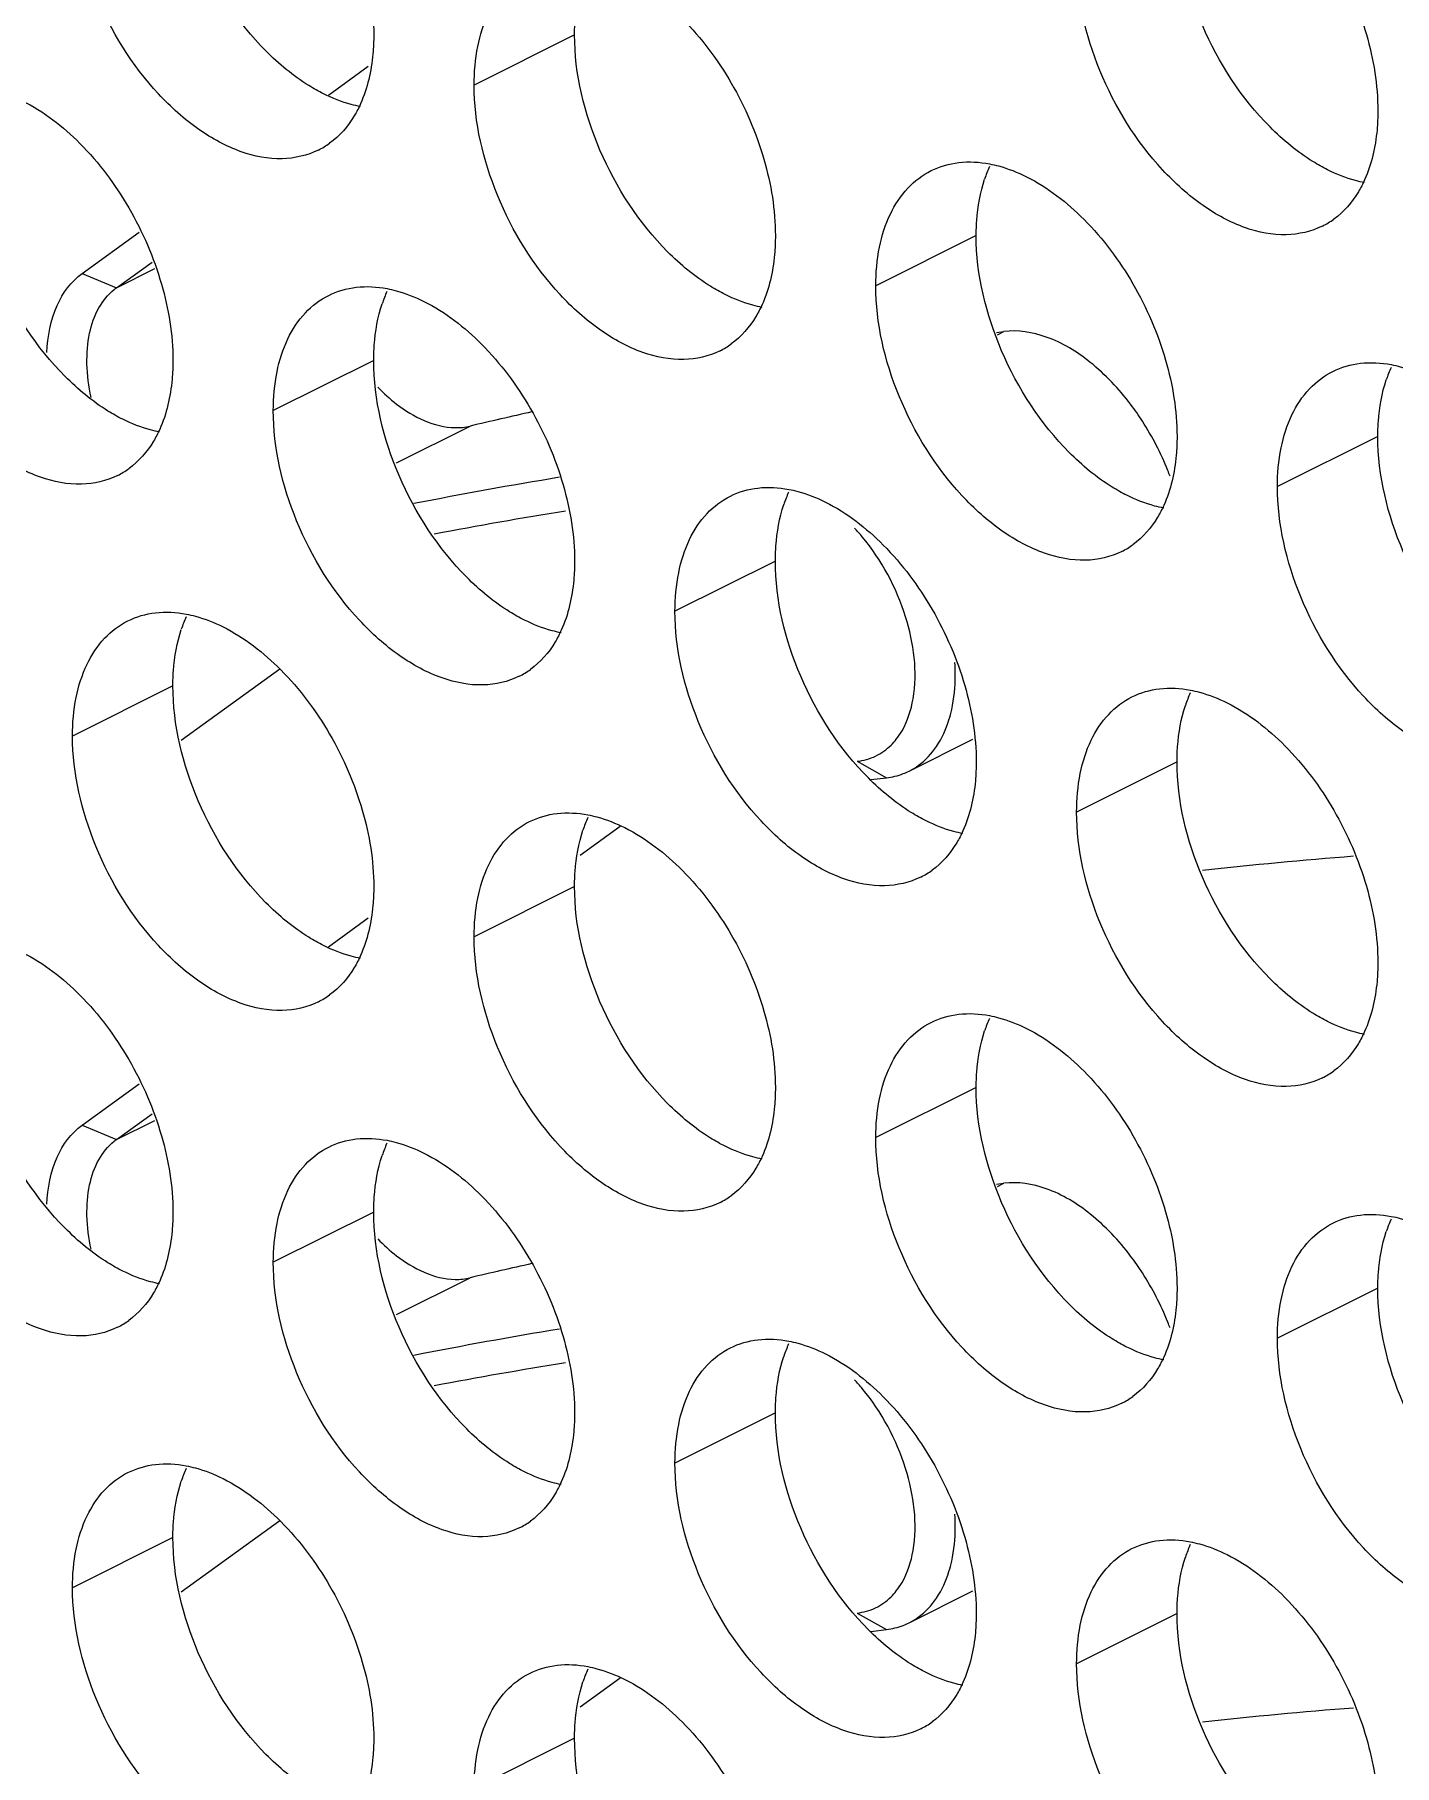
# Model space of a CAD drawing. Header units: millimetres. Extents: x 0 to 2524, y 0 to 1785.
# Drawn here: x 1845.67 to 1853.33, y 861.98 to 871.74 of the extents above; entities that cross this region are included whole.
import ezdxf

# ---------------------------------------------------------------- set-up
doc = ezdxf.new("R2010")
doc.units = ezdxf.units.MM
doc.header["$LTSCALE"] = 0.1
doc.layers.add('标注', color=251, linetype='Continuous', lineweight=9)

msp = doc.modelspace()

# ---------------------------------------------------------------- linework, layer by layer
at = {"layer": '标注'}
for p, q in [((1848.7117, 871.7349), (1848.146, 871.452)), ((1847.3245, 871.3958), (1847.5492, 871.5587)), ((1845.9371, 870.3904), (1846.2588, 870.6235)), ((1850.9744, 870.6035), (1850.4087, 870.3207)), ((1846.1303, 870.3089), (1846.3312, 870.4546)), ((1845.9371, 870.3904), (1846.1303, 870.3089)), ((1846.1303, 870.3089), (1846.3471, 870.4174)), ((1851.0885, 870.0583), (1851.1307, 870.0634)), ((1851.0941, 870.045), (1851.1307, 870.0634)), ((1847.5803, 869.9005), (1847.0146, 869.6177)), ((1847.7082, 869.3228), (1848.1229, 869.5301)), ((1853.2372, 869.4721), (1852.6715, 869.1893)), ((1849.843, 868.7692), (1849.2774, 868.4863)), ((1847.0508, 868.1611), (1846.4952, 867.7584)), ((1846.4489, 868.0662), (1845.8832, 867.7834)), ((1850.5963, 867.5861), (1850.9552, 867.7655)), ((1850.3043, 867.6408), (1850.4686, 867.5482)), ((1852.1058, 867.6378), (1851.5401, 867.355)), ((1850.3814, 867.5375), (1850.4686, 867.5482)), ((1848.9686, 867.2736), (1848.7426, 867.1098)), ((1848.7117, 866.9349), (1848.146, 866.652)), ((1847.3245, 866.5958), (1847.5492, 866.7587)), ((1845.9371, 865.5904), (1846.2588, 865.8235)), ((1850.9744, 865.8035), (1850.4087, 865.5207)), ((1845.9371, 865.5904), (1846.1303, 865.5089)), ((1846.1303, 865.5089), (1846.3312, 865.6546)), ((1846.1303, 865.5089), (1846.3471, 865.6174)), ((1851.0885, 865.2583), (1851.1307, 865.2634)), ((1851.0941, 865.245), (1851.1307, 865.2634)), ((1847.5803, 865.1005), (1847.0146, 864.8177)), ((1847.7082, 864.5228), (1848.1229, 864.7301)), ((1853.2372, 864.6721), (1852.6715, 864.3893)), ((1849.843, 863.9692), (1849.2774, 863.6863)), ((1847.0508, 863.3611), (1846.4952, 862.9584)), ((1846.4489, 863.2662), (1845.8832, 862.9834)), ((1850.5963, 862.7861), (1850.9552, 862.9655)), ((1850.3043, 862.8408), (1850.4686, 862.7482)), ((1852.1058, 862.8378), (1851.5401, 862.555)), ((1850.3814, 862.7375), (1850.4686, 862.7482)), ((1848.9686, 862.4736), (1848.7426, 862.3098)), ((1848.7117, 862.1349), (1848.146, 861.852))]:
    msp.add_line(p, q, dxfattribs=at)
for centre, radius, start, end in [((1847.066, 871.4914), 0.4532, 296.52559, 305.90341), ((1851.7189, 870.6924), 0.734, 155.87957, 161.78032), ((1852.7228, 871.063), 0.4532, 296.52559, 305.90341), ((1846.3124, 870.0578), 0.3102, 125.93748, 128.83937), ((1848.3248, 869.9895), 0.734, 155.87957, 161.78032), ((1849.3287, 870.36), 0.4532, 296.52559, 305.90341), ((1853.9817, 869.5611), 0.734, 155.87957, 161.78032), ((1854.2073, 843.8263), 26.4141, 102.54245, 103.31741), ((1850.5457, 868.6788), 1.6236, 21.72623, 32.78327), ((1845.9346, 869.6571), 0.4532, 296.52559, 305.90341), ((1850.5709, 868.6888), 1.5965, 20.47854, 21.72497), ((1853.029, 842.5769), 27.0254, 99.37347, 101.14171), ((1850.5876, 868.8581), 0.734, 155.87957, 161.78032), ((1852.9718, 842.3649), 27.0323, 99.17529, 100.76862), ((1849.4261, 868.1546), 1.1774, 39.63411, 42.84446), ((1851.5915, 869.2287), 0.4532, 296.52559, 305.90341), ((1847.1934, 868.1552), 0.734, 155.87957, 161.78032), ((1849.7447, 868.1264), 1.1116, 359.91611, 3.72336), ((1848.1974, 868.5257), 0.4532, 296.52559, 305.90341), ((1852.8503, 867.7267), 0.734, 155.87957, 161.78032), ((1850.2408, 867.9887), 0.3607, 314.70551, 321.77347), ((1850.4269, 867.9246), 0.3786, 296.59018, 305.71684), ((1850.428, 867.9227), 0.3763, 291.06756, 296.55928), ((1849.4562, 867.0238), 0.734, 155.87957, 161.78032), ((1850.4601, 867.3944), 0.4532, 296.52559, 305.90341), ((1855.2131, 840.084), 27.1042, 94.47047, 96.27846), ((1847.066, 866.6914), 0.4532, 296.52559, 305.90341), ((1851.7189, 865.8924), 0.734, 155.87957, 161.78032), ((1852.7228, 866.263), 0.4532, 296.52559, 305.90341), ((1846.3124, 865.2578), 0.3102, 125.93748, 128.83937), ((1848.3248, 865.1895), 0.734, 155.87957, 161.78032), ((1849.3287, 865.56), 0.4532, 296.52559, 305.90341), ((1853.9817, 864.7611), 0.734, 155.87957, 161.78032), ((1854.2073, 839.0263), 26.4141, 102.54245, 103.31741), ((1850.5457, 863.8788), 1.6236, 21.72623, 32.78327), ((1845.9346, 864.8571), 0.4532, 296.52559, 305.90341), ((1853.029, 837.7769), 27.0254, 99.37347, 101.14171), ((1850.5709, 863.8888), 1.5965, 20.47854, 21.72497), ((1850.5876, 864.0581), 0.734, 155.87957, 161.78032), ((1852.9718, 837.5649), 27.0323, 99.17529, 100.76862), ((1849.4261, 863.3546), 1.1774, 39.63411, 42.84446), ((1851.5915, 864.4287), 0.4532, 296.52559, 305.90341), ((1847.1934, 863.3552), 0.734, 155.87957, 161.78032), ((1848.1974, 863.7257), 0.4532, 296.52559, 305.90341), ((1849.7447, 863.3264), 1.1116, 359.91611, 3.72336), ((1852.8503, 862.9267), 0.734, 155.87957, 161.78032), ((1850.2408, 863.1887), 0.3607, 314.70551, 321.77347), ((1850.428, 863.1227), 0.3763, 291.06756, 296.55928), ((1850.4269, 863.1246), 0.3786, 296.59018, 305.71684), ((1849.4562, 862.2238), 0.734, 155.87957, 161.78032), ((1855.2131, 835.284), 27.1042, 94.47047, 96.27846), ((1850.4601, 862.5944), 0.4532, 296.52559, 305.90341)]:
    msp.add_arc(centre, radius, start, end, dxfattribs=at)
for points, knots in [([(1846.7318, 873.1984), (1846.8524, 873.138), (1847.083, 872.9577), (1847.3492, 872.5996), (1847.5303, 872.1809), (1847.5803, 871.8798), (1847.5803, 871.7349)], [0, 0, 0, 0, 0.229676, 0.488215, 0.753207, 1, 1, 1, 1]), ([(1846.9727, 871.6442), (1846.8112, 871.807), (1846.5602, 872.1941), (1846.4489, 872.6447), (1846.4489, 872.8662)], [0, 0, 0, 0, 0.508684, 1, 1, 1, 1]), ([(1852.3886, 872.7699), (1852.5093, 872.7096), (1852.7398, 872.5293), (1853.006, 872.1712), (1853.1871, 871.7525), (1853.2372, 871.4514), (1853.2372, 871.3064)], [0, 0, 0, 0, 0.229676, 0.488215, 0.753207, 1, 1, 1, 1]), ([(1847.2684, 871.0859), (1847.2058, 871.0547), (1847.0559, 871.0207), (1846.8181, 871.0685), (1846.5797, 871.1991), (1846.2719, 871.4766), (1845.9859, 871.9393), (1845.8832, 872.3717), (1845.8832, 872.5834)], [0, 0, 0, 0, 0.090718, 0.191742, 0.308104, 0.439279, 0.725532, 1, 1, 1, 1]), ([(1852.6296, 871.2158), (1852.468, 871.3786), (1852.217, 871.7657), (1852.1058, 872.2163), (1852.1058, 872.4378)], [0, 0, 0, 0, 0.508684, 1, 1, 1, 1]), ([(1848.146, 871.452), (1848.146, 871.5249), (1848.158, 871.6638), (1848.217, 871.854), (1848.3164, 872.0062), (1848.409, 872.0766), (1848.4579, 872.101)], [0, 0, 0, 0, 0.289235, 0.54966, 0.782932, 1, 1, 1, 1]), ([(1852.9253, 870.6575), (1852.8627, 870.6262), (1852.7127, 870.5922), (1852.4749, 870.64), (1852.2365, 870.7706), (1851.9287, 871.0482), (1851.6427, 871.5109), (1851.5401, 871.9433), (1851.5401, 872.155)], [0, 0, 0, 0, 0.090718, 0.191742, 0.308104, 0.439279, 0.725532, 1, 1, 1, 1]), ([(1848.7117, 871.7349), (1848.7117, 871.7633), (1848.7154, 871.8707), (1848.7342, 871.9781), (1848.759, 872.0533)], [0, 0, 0, 0, 0.264225, 1, 1, 1, 1]), ([(1848.9945, 872.067), (1849.1152, 872.0067), (1849.3457, 871.8263), (1849.6119, 871.4682), (1849.793, 871.0495), (1849.843, 870.7484), (1849.843, 870.6035)], [0, 0, 0, 0, 0.229676, 0.488215, 0.753207, 1, 1, 1, 1]), ([(1847.5803, 871.7349), (1847.5803, 871.6992), (1847.5746, 871.567), (1847.5454, 871.4344), (1847.5057, 871.346)], [0, 0, 0, 0, 0.268874, 1, 1, 1, 1]), ([(1849.2355, 870.5128), (1849.0739, 870.6756), (1848.8229, 871.0628), (1848.7117, 871.5134), (1848.7117, 871.7349)], [0, 0, 0, 0, 0.508684, 1, 1, 1, 1]), ([(1847.2975, 871.4027), (1847.269, 871.417), (1847.1511, 871.4835), (1847.0456, 871.5708), (1846.9727, 871.6442)], [0, 0, 0, 0, 0.235002, 1, 1, 1, 1]), ([(1849.5311, 869.9545), (1849.4685, 869.9233), (1849.3186, 869.8893), (1849.0808, 869.9371), (1848.8424, 870.0677), (1848.5346, 870.3453), (1848.2486, 870.808), (1848.146, 871.2404), (1848.146, 871.452)], [0, 0, 0, 0, 0.090718, 0.191742, 0.308104, 0.439279, 0.725532, 1, 1, 1, 1]), ([(1845.6004, 871.364), (1845.7211, 871.3037), (1845.9516, 871.1234), (1846.2178, 870.7653), (1846.3989, 870.3466), (1846.4489, 870.0455), (1846.4489, 869.9005)], [0, 0, 0, 0, 0.229676, 0.488215, 0.753207, 1, 1, 1, 1]), ([(1847.5052, 871.3306), (1847.4879, 871.3339), (1847.4164, 871.3505), (1847.3475, 871.3777), (1847.2975, 871.4027)], [0, 0, 0, 0, 0.238696, 1, 1, 1, 1]), ([(1847.5057, 871.346), (1847.4954, 871.3231), (1847.4521, 871.2391), (1847.388, 871.165), (1847.3318, 871.1243)], [0, 0, 0, 0, 0.265525, 1, 1, 1, 1]), ([(1853.2372, 871.3064), (1853.2372, 871.2708), (1853.2315, 871.1386), (1853.2022, 871.0059), (1853.1625, 870.9176)], [0, 0, 0, 0, 0.268874, 1, 1, 1, 1]), ([(1852.9543, 870.9743), (1852.9259, 870.9885), (1852.808, 871.055), (1852.7025, 871.1424), (1852.6296, 871.2158)], [0, 0, 0, 0, 0.235002, 1, 1, 1, 1]), ([(1845.8414, 869.8099), (1845.6798, 869.9727), (1845.4288, 870.3598), (1845.3176, 870.8104), (1845.3176, 871.0319)], [0, 0, 0, 0, 0.508684, 1, 1, 1, 1]), ([(1850.4087, 870.3207), (1850.4087, 870.3935), (1850.4207, 870.5324), (1850.4798, 870.7226), (1850.5791, 870.8748), (1850.6717, 870.9452), (1850.7206, 870.9696)], [0, 0, 0, 0, 0.289235, 0.54966, 0.782932, 1, 1, 1, 1]), ([(1850.7206, 870.9696), (1850.769, 870.9937), (1850.879, 871.0255), (1850.9927, 871.0187), (1851.0496, 871.0078)], [0, 0, 0, 0, 0.482538, 1, 1, 1, 1]), ([(1851.0496, 871.0078), (1851.0668, 871.0045), (1851.1384, 870.9879), (1851.2073, 870.9606), (1851.2573, 870.9356)], [0, 0, 0, 0, 0.238696, 1, 1, 1, 1]), ([(1851.2573, 870.9356), (1851.3779, 870.8753), (1851.6084, 870.6949), (1851.8746, 870.3369), (1852.0558, 869.9181), (1852.1058, 869.6171), (1852.1058, 869.4721)], [0, 0, 0, 0, 0.229676, 0.488215, 0.753207, 1, 1, 1, 1]), ([(1853.162, 870.9021), (1853.1448, 870.9054), (1853.0732, 870.922), (1853.0043, 870.9493), (1852.9543, 870.9743)], [0, 0, 0, 0, 0.238696, 1, 1, 1, 1]), ([(1850.9744, 870.6035), (1850.9744, 870.6319), (1850.9781, 870.7394), (1850.9969, 870.8468), (1851.0218, 870.9219)], [0, 0, 0, 0, 0.264225, 1, 1, 1, 1]), ([(1853.1625, 870.9176), (1853.1523, 870.8947), (1853.109, 870.8107), (1853.0449, 870.7366), (1852.9886, 870.6959)], [0, 0, 0, 0, 0.265525, 1, 1, 1, 1]), ([(1846.137, 869.2516), (1846.0744, 869.2203), (1845.9245, 869.1864), (1845.6867, 869.2341), (1845.4483, 869.3648), (1845.1405, 869.6423), (1844.8545, 870.105), (1844.7519, 870.5374), (1844.7519, 870.7491)], [0, 0, 0, 0, 0.090718, 0.191742, 0.308104, 0.439279, 0.725532, 1, 1, 1, 1]), ([(1849.843, 870.6035), (1849.843, 870.5679), (1849.8374, 870.4356), (1849.8081, 870.303), (1849.7684, 870.2146)], [0, 0, 0, 0, 0.268874, 1, 1, 1, 1]), ([(1851.4982, 869.3815), (1851.3367, 869.5442), (1851.0857, 869.9314), (1850.9744, 870.382), (1850.9744, 870.6035)], [0, 0, 0, 0, 0.508684, 1, 1, 1, 1]), ([(1849.5602, 870.2714), (1849.5318, 870.2856), (1849.4139, 870.3521), (1849.3084, 870.4394), (1849.2355, 870.5128)], [0, 0, 0, 0, 0.235002, 1, 1, 1, 1]), ([(1845.7392, 869.9444), (1845.7431, 870.0351), (1845.7725, 870.2032), (1845.8756, 870.3457), (1845.9371, 870.3904)], [0, 0, 0, 0, 0.544183, 1, 1, 1, 1]), ([(1845.9883, 869.6913), (1845.9748, 869.7536), (1845.9588, 869.8747), (1845.9714, 870.0477), (1846.0215, 870.1945), (1846.0828, 870.2713), (1846.1178, 870.2994)], [0, 0, 0, 0, 0.294105, 0.559635, 0.793126, 1, 1, 1, 1]), ([(1847.0146, 869.6177), (1847.0146, 869.6906), (1847.0266, 869.8295), (1847.0857, 870.0197), (1847.185, 870.1719), (1847.2776, 870.2423), (1847.3265, 870.2667)], [0, 0, 0, 0, 0.289235, 0.54966, 0.782932, 1, 1, 1, 1]), ([(1847.3265, 870.2667), (1847.3748, 870.2908), (1847.4849, 870.3225), (1847.5986, 870.3157), (1847.6555, 870.3049)], [0, 0, 0, 0, 0.482538, 1, 1, 1, 1]), ([(1847.6555, 870.3049), (1847.6727, 870.3016), (1847.7442, 870.2849), (1847.8131, 870.2577), (1847.8631, 870.2327)], [0, 0, 0, 0, 0.238696, 1, 1, 1, 1]), ([(1849.7679, 870.1992), (1849.7507, 870.2025), (1849.6791, 870.2191), (1849.6102, 870.2464), (1849.5602, 870.2714)], [0, 0, 0, 0, 0.238696, 1, 1, 1, 1]), ([(1851.7939, 868.8231), (1851.7313, 868.7919), (1851.5814, 868.7579), (1851.3436, 868.8057), (1851.1051, 868.9363), (1850.7974, 869.2139), (1850.5113, 869.6766), (1850.4087, 870.109), (1850.4087, 870.3207)], [0, 0, 0, 0, 0.090718, 0.191742, 0.308104, 0.439279, 0.725532, 1, 1, 1, 1]), ([(1847.5803, 869.9005), (1847.5803, 869.929), (1847.584, 870.0364), (1847.6028, 870.1438), (1847.6276, 870.219)], [0, 0, 0, 0, 0.264225, 1, 1, 1, 1]), ([(1847.8631, 870.2327), (1847.9838, 870.1724), (1848.2143, 869.992), (1848.4805, 869.6339), (1848.6617, 869.2152), (1848.7117, 868.9141), (1848.7117, 868.7692)], [0, 0, 0, 0, 0.229676, 0.488215, 0.753207, 1, 1, 1, 1]), ([(1849.7684, 870.2146), (1849.7581, 870.1917), (1849.7149, 870.1077), (1849.6507, 870.0336), (1849.5945, 869.9929)], [0, 0, 0, 0, 0.265525, 1, 1, 1, 1]), ([(1851.617, 869.8892), (1851.5424, 869.9487), (1851.3906, 870.0425), (1851.2102, 870.0729), (1851.1307, 870.0634)], [0, 0, 0, 0, 0.543816, 1, 1, 1, 1]), ([(1846.4489, 869.9005), (1846.4489, 869.8649), (1846.4432, 869.7327), (1846.414, 869.6), (1846.3743, 869.5117)], [0, 0, 0, 0, 0.268874, 1, 1, 1, 1]), ([(1848.1041, 868.6785), (1847.9425, 868.8413), (1847.6915, 869.2285), (1847.5803, 869.679), (1847.5803, 869.9005)], [0, 0, 0, 0, 0.508684, 1, 1, 1, 1]), ([(1851.9107, 869.5579), (1851.8898, 869.5903), (1851.8052, 869.7116), (1851.7025, 869.821), (1851.617, 869.8892)], [0, 0, 0, 0, 0.260696, 1, 1, 1, 1]), ([(1852.9834, 869.8383), (1853.0317, 869.8624), (1853.1418, 869.8941), (1853.2554, 869.8873), (1853.3123, 869.8764)], [0, 0, 0, 0, 0.482538, 1, 1, 1, 1]), ([(1853.3123, 869.8764), (1853.3295, 869.8731), (1853.4011, 869.8565), (1853.47, 869.8292), (1853.52, 869.8042)], [0, 0, 0, 0, 0.238696, 1, 1, 1, 1]), ([(1846.1661, 869.5684), (1846.1377, 869.5826), (1846.0197, 869.6491), (1845.9143, 869.7365), (1845.8414, 869.8099)], [0, 0, 0, 0, 0.235002, 1, 1, 1, 1]), ([(1852.6715, 869.1893), (1852.6715, 869.2621), (1852.6835, 869.4011), (1852.7425, 869.5912), (1852.8419, 869.7435), (1852.9345, 869.8139), (1852.9834, 869.8383)], [0, 0, 0, 0, 0.289235, 0.54966, 0.782932, 1, 1, 1, 1]), ([(1853.2372, 869.4721), (1853.2372, 869.5005), (1853.2409, 869.608), (1853.2597, 869.7154), (1853.2845, 869.7905)], [0, 0, 0, 0, 0.264225, 1, 1, 1, 1]), ([(1847.6026, 869.7503), (1847.6357, 869.7159), (1847.7574, 869.6044), (1847.9204, 869.5233), (1848.039, 869.5213)], [0, 0, 0, 0, 0.286757, 1, 1, 1, 1]), ([(1846.3738, 869.4962), (1846.3566, 869.4995), (1846.285, 869.5162), (1846.2161, 869.5434), (1846.1661, 869.5684)], [0, 0, 0, 0, 0.238696, 1, 1, 1, 1]), ([(1848.3998, 868.1202), (1848.3372, 868.089), (1848.1872, 868.055), (1847.9495, 868.1028), (1847.711, 868.2334), (1847.4032, 868.511), (1847.1172, 868.9736), (1847.0146, 869.4061), (1847.0146, 869.6177)], [0, 0, 0, 0, 0.090718, 0.191742, 0.308104, 0.439279, 0.725532, 1, 1, 1, 1]), ([(1846.3743, 869.5117), (1846.364, 869.4888), (1846.3208, 869.4048), (1846.2566, 869.3307), (1846.2004, 869.29)], [0, 0, 0, 0, 0.265525, 1, 1, 1, 1]), ([(1852.1058, 869.4721), (1852.1058, 869.4365), (1852.1001, 869.3042), (1852.0709, 869.1716), (1852.0312, 869.0833)], [0, 0, 0, 0, 0.268874, 1, 1, 1, 1]), ([(1853.761, 868.2501), (1853.5994, 868.4129), (1853.3484, 868.8), (1853.2372, 869.2506), (1853.2372, 869.4721)], [0, 0, 0, 0, 0.508684, 1, 1, 1, 1]), ([(1851.8229, 869.14), (1851.7945, 869.1542), (1851.6766, 869.2207), (1851.5711, 869.308), (1851.4982, 869.3815)], [0, 0, 0, 0, 0.235002, 1, 1, 1, 1]), ([(1849.5893, 869.1353), (1849.6376, 869.1594), (1849.7477, 869.1912), (1849.8613, 869.1844), (1849.9182, 869.1735)], [0, 0, 0, 0, 0.482538, 1, 1, 1, 1]), ([(1849.9182, 869.1735), (1849.9354, 869.1702), (1850.007, 869.1536), (1850.0759, 869.1263), (1850.1259, 869.1013)], [0, 0, 0, 0, 0.238696, 1, 1, 1, 1]), ([(1854.0566, 867.6918), (1853.994, 867.6605), (1853.8441, 867.6266), (1853.6063, 867.6743), (1853.3679, 867.805), (1853.0601, 868.0825), (1852.7741, 868.5452), (1852.6715, 868.9776), (1852.6715, 869.1893)], [0, 0, 0, 0, 0.090718, 0.191742, 0.308104, 0.439279, 0.725532, 1, 1, 1, 1]), ([(1849.2774, 868.4863), (1849.2774, 868.5592), (1849.2894, 868.6981), (1849.3484, 868.8883), (1849.4478, 869.0405), (1849.5403, 869.1109), (1849.5893, 869.1353)], [0, 0, 0, 0, 0.289235, 0.54966, 0.782932, 1, 1, 1, 1]), ([(1849.843, 868.7692), (1849.843, 868.7976), (1849.8467, 868.905), (1849.8655, 869.0125), (1849.8904, 869.0876)], [0, 0, 0, 0, 0.264225, 1, 1, 1, 1]), ([(1850.1259, 869.1013), (1850.2465, 869.041), (1850.4771, 868.8606), (1850.7433, 868.5026), (1850.9244, 868.0838), (1850.9744, 867.7827), (1850.9744, 867.6378)], [0, 0, 0, 0, 0.229676, 0.488215, 0.753207, 1, 1, 1, 1]), ([(1852.0306, 869.0678), (1852.0134, 869.0711), (1851.9419, 869.0877), (1851.8729, 869.115), (1851.8229, 869.14)], [0, 0, 0, 0, 0.238696, 1, 1, 1, 1]), ([(1852.0312, 869.0833), (1852.0209, 869.0604), (1851.9776, 868.9764), (1851.9135, 868.9022), (1851.8573, 868.8615)], [0, 0, 0, 0, 0.265525, 1, 1, 1, 1]), ([(1850.619, 867.9932), (1850.6453, 868.1456), (1850.5996, 868.4816), (1850.4417, 868.7742), (1850.3328, 868.9056)], [0, 0, 0, 0, 0.475359, 1, 1, 1, 1]), ([(1848.7117, 868.7692), (1848.7117, 868.7336), (1848.706, 868.6013), (1848.6768, 868.4687), (1848.6371, 868.3803)], [0, 0, 0, 0, 0.268874, 1, 1, 1, 1]), ([(1850.3669, 867.5471), (1850.2053, 867.7099), (1849.9543, 868.0971), (1849.843, 868.5477), (1849.843, 868.7692)], [0, 0, 0, 0, 0.508684, 1, 1, 1, 1]), ([(1848.4288, 868.4371), (1848.4004, 868.4513), (1848.2825, 868.5178), (1848.177, 868.6051), (1848.1041, 868.6785)], [0, 0, 0, 0, 0.235002, 1, 1, 1, 1]), ([(1845.8832, 867.7834), (1845.8832, 867.8562), (1845.8953, 867.9952), (1845.9543, 868.1854), (1846.0537, 868.3376), (1846.1462, 868.408), (1846.1952, 868.4324)], [0, 0, 0, 0, 0.289235, 0.54966, 0.782932, 1, 1, 1, 1]), ([(1846.1952, 868.4324), (1846.2435, 868.4565), (1846.3535, 868.4882), (1846.4672, 868.4814), (1846.5241, 868.4705)], [0, 0, 0, 0, 0.482538, 1, 1, 1, 1]), ([(1846.5241, 868.4705), (1846.5413, 868.4672), (1846.6129, 868.4506), (1846.6818, 868.4234), (1846.7318, 868.3984)], [0, 0, 0, 0, 0.238696, 1, 1, 1, 1]), ([(1846.7318, 868.3984), (1846.8524, 868.338), (1847.083, 868.1577), (1847.3492, 867.7996), (1847.5303, 867.3809), (1847.5803, 867.0798), (1847.5803, 866.9349)], [0, 0, 0, 0, 0.229676, 0.488215, 0.753207, 1, 1, 1, 1]), ([(1848.6365, 868.3649), (1848.6193, 868.3682), (1848.5477, 868.3848), (1848.4788, 868.4121), (1848.4288, 868.4371)], [0, 0, 0, 0, 0.238696, 1, 1, 1, 1]), ([(1850.6625, 866.9888), (1850.5999, 866.9576), (1850.45, 866.9236), (1850.2122, 866.9714), (1849.9738, 867.102), (1849.666, 867.3796), (1849.38, 867.8423), (1849.2774, 868.2747), (1849.2774, 868.4863)], [0, 0, 0, 0, 0.090718, 0.191742, 0.308104, 0.439279, 0.725532, 1, 1, 1, 1]), ([(1846.4489, 868.0662), (1846.4489, 868.0947), (1846.4526, 868.2021), (1846.4714, 868.3095), (1846.4963, 868.3846)], [0, 0, 0, 0, 0.264225, 1, 1, 1, 1]), ([(1848.6371, 868.3803), (1848.6268, 868.3574), (1848.5835, 868.2734), (1848.5194, 868.1993), (1848.4631, 868.1586)], [0, 0, 0, 0, 0.265525, 1, 1, 1, 1]), ([(1850.8211, 867.8749), (1850.8269, 867.8939), (1850.8483, 867.9756), (1850.8561, 868.0604), (1850.8562, 868.1248)], [0, 0, 0, 0, 0.236288, 1, 1, 1, 1]), ([(1846.9727, 866.8442), (1846.8112, 867.007), (1846.5602, 867.3941), (1846.4489, 867.8447), (1846.4489, 868.0662)], [0, 0, 0, 0, 0.508684, 1, 1, 1, 1]), ([(1851.5401, 867.355), (1851.5401, 867.4278), (1851.5521, 867.5667), (1851.6111, 867.7569), (1851.7105, 867.9091), (1851.8031, 867.9795), (1851.852, 868.004)], [0, 0, 0, 0, 0.289235, 0.54966, 0.782932, 1, 1, 1, 1]), ([(1851.852, 868.004), (1851.9003, 868.0281), (1852.0104, 868.0598), (1852.1241, 868.053), (1852.1809, 868.0421)], [0, 0, 0, 0, 0.482538, 1, 1, 1, 1]), ([(1852.1809, 868.0421), (1852.1982, 868.0388), (1852.2697, 868.0222), (1852.3386, 867.9949), (1852.3886, 867.9699)], [0, 0, 0, 0, 0.238696, 1, 1, 1, 1]), ([(1850.5242, 867.7655), (1850.5361, 867.7806), (1850.5824, 867.8494), (1850.6081, 867.9306), (1850.619, 867.9932)], [0, 0, 0, 0, 0.2323, 1, 1, 1, 1]), ([(1852.1058, 867.6378), (1852.1058, 867.6662), (1852.1095, 867.7737), (1852.1283, 867.8811), (1852.1531, 867.9562)], [0, 0, 0, 0, 0.264225, 1, 1, 1, 1]), ([(1852.3886, 867.9699), (1852.5093, 867.9096), (1852.7398, 867.7293), (1853.006, 867.3712), (1853.1871, 866.9525), (1853.2372, 866.6514), (1853.2372, 866.5064)], [0, 0, 0, 0, 0.229676, 0.488215, 0.753207, 1, 1, 1, 1]), ([(1850.6479, 867.6172), (1850.6883, 867.6463), (1850.7616, 867.7249), (1850.8048, 867.8222), (1850.8211, 867.8749)], [0, 0, 0, 0, 0.474781, 1, 1, 1, 1]), ([(1847.2684, 866.2859), (1847.2058, 866.2547), (1847.0559, 866.2207), (1846.8181, 866.2685), (1846.5797, 866.3991), (1846.2719, 866.6766), (1845.9859, 867.1393), (1845.8832, 867.5717), (1845.8832, 867.7834)], [0, 0, 0, 0, 0.090718, 0.191742, 0.308104, 0.439279, 0.725532, 1, 1, 1, 1]), ([(1850.3043, 867.6408), (1850.3398, 867.645), (1850.41, 867.6648), (1850.4692, 867.7073), (1850.4946, 867.7323)], [0, 0, 0, 0, 0.500779, 1, 1, 1, 1]), ([(1850.9744, 867.6378), (1850.9744, 867.6022), (1850.9687, 867.4699), (1850.9395, 867.3373), (1850.8998, 867.2489)], [0, 0, 0, 0, 0.268874, 1, 1, 1, 1]), ([(1852.6296, 866.4158), (1852.468, 866.5786), (1852.217, 866.9657), (1852.1058, 867.4163), (1852.1058, 867.6378)], [0, 0, 0, 0, 0.508684, 1, 1, 1, 1]), ([(1850.6916, 867.3057), (1850.6632, 867.3199), (1850.5452, 867.3864), (1850.4397, 867.4737), (1850.3669, 867.5471)], [0, 0, 0, 0, 0.235002, 1, 1, 1, 1]), ([(1848.4579, 867.301), (1848.5062, 867.3251), (1848.6163, 867.3569), (1848.73, 867.35), (1848.7868, 867.3392)], [0, 0, 0, 0, 0.482538, 1, 1, 1, 1]), ([(1848.7868, 867.3392), (1848.804, 867.3359), (1848.8756, 867.3193), (1848.9445, 867.292), (1848.9945, 867.267)], [0, 0, 0, 0, 0.238696, 1, 1, 1, 1]), ([(1852.9253, 865.8575), (1852.8627, 865.8262), (1852.7127, 865.7922), (1852.4749, 865.84), (1852.2365, 865.9706), (1851.9287, 866.2482), (1851.6427, 866.7109), (1851.5401, 867.1433), (1851.5401, 867.355)], [0, 0, 0, 0, 0.090718, 0.191742, 0.308104, 0.439279, 0.725532, 1, 1, 1, 1]), ([(1848.146, 866.652), (1848.146, 866.7249), (1848.158, 866.8638), (1848.217, 867.054), (1848.3164, 867.2062), (1848.409, 867.2766), (1848.4579, 867.301)], [0, 0, 0, 0, 0.289235, 0.54966, 0.782932, 1, 1, 1, 1]), ([(1848.7117, 866.9349), (1848.7117, 866.9633), (1848.7154, 867.0707), (1848.7342, 867.1781), (1848.759, 867.2533)], [0, 0, 0, 0, 0.264225, 1, 1, 1, 1]), ([(1848.9945, 867.267), (1849.1152, 867.2067), (1849.3457, 867.0263), (1849.6119, 866.6682), (1849.793, 866.2495), (1849.843, 865.9484), (1849.843, 865.8035)], [0, 0, 0, 0, 0.229676, 0.488215, 0.753207, 1, 1, 1, 1]), ([(1850.8993, 867.2335), (1850.8821, 867.2368), (1850.8105, 867.2534), (1850.7416, 867.2807), (1850.6916, 867.3057)], [0, 0, 0, 0, 0.238696, 1, 1, 1, 1]), ([(1850.8998, 867.2489), (1850.8895, 867.226), (1850.8462, 867.1421), (1850.7821, 867.0679), (1850.7259, 867.0272)], [0, 0, 0, 0, 0.265525, 1, 1, 1, 1]), ([(1847.5803, 866.9349), (1847.5803, 866.8992), (1847.5746, 866.767), (1847.5454, 866.6344), (1847.5057, 866.546)], [0, 0, 0, 0, 0.268874, 1, 1, 1, 1]), ([(1849.2355, 865.7128), (1849.0739, 865.8756), (1848.8229, 866.2628), (1848.7117, 866.7134), (1848.7117, 866.9349)], [0, 0, 0, 0, 0.508684, 1, 1, 1, 1]), ([(1847.2975, 866.6027), (1847.269, 866.617), (1847.1511, 866.6835), (1847.0456, 866.7708), (1846.9727, 866.8442)], [0, 0, 0, 0, 0.235002, 1, 1, 1, 1]), ([(1849.5311, 865.1545), (1849.4685, 865.1233), (1849.3186, 865.0893), (1849.0808, 865.1371), (1848.8424, 865.2677), (1848.5346, 865.5453), (1848.2486, 866.008), (1848.146, 866.4404), (1848.146, 866.652)], [0, 0, 0, 0, 0.090718, 0.191742, 0.308104, 0.439279, 0.725532, 1, 1, 1, 1]), ([(1845.6004, 866.564), (1845.7211, 866.5037), (1845.9516, 866.3234), (1846.2178, 865.9653), (1846.3989, 865.5466), (1846.4489, 865.2455), (1846.4489, 865.1005)], [0, 0, 0, 0, 0.229676, 0.488215, 0.753207, 1, 1, 1, 1]), ([(1847.5052, 866.5306), (1847.4879, 866.5339), (1847.4164, 866.5505), (1847.3475, 866.5777), (1847.2975, 866.6027)], [0, 0, 0, 0, 0.238696, 1, 1, 1, 1]), ([(1847.5057, 866.546), (1847.4954, 866.5231), (1847.4521, 866.4391), (1847.388, 866.365), (1847.3318, 866.3243)], [0, 0, 0, 0, 0.265525, 1, 1, 1, 1]), ([(1853.2372, 866.5064), (1853.2372, 866.4708), (1853.2315, 866.3386), (1853.2022, 866.2059), (1853.1625, 866.1176)], [0, 0, 0, 0, 0.268874, 1, 1, 1, 1]), ([(1852.9543, 866.1743), (1852.9259, 866.1885), (1852.808, 866.255), (1852.7025, 866.3424), (1852.6296, 866.4158)], [0, 0, 0, 0, 0.235002, 1, 1, 1, 1]), ([(1845.8414, 865.0099), (1845.6798, 865.1727), (1845.4288, 865.5598), (1845.3176, 866.0104), (1845.3176, 866.2319)], [0, 0, 0, 0, 0.508684, 1, 1, 1, 1]), ([(1850.4087, 865.5207), (1850.4087, 865.5935), (1850.4207, 865.7324), (1850.4798, 865.9226), (1850.5791, 866.0748), (1850.6717, 866.1452), (1850.7206, 866.1696)], [0, 0, 0, 0, 0.289235, 0.54966, 0.782932, 1, 1, 1, 1]), ([(1850.7206, 866.1696), (1850.769, 866.1937), (1850.879, 866.2255), (1850.9927, 866.2187), (1851.0496, 866.2078)], [0, 0, 0, 0, 0.482538, 1, 1, 1, 1]), ([(1851.0496, 866.2078), (1851.0668, 866.2045), (1851.1384, 866.1879), (1851.2073, 866.1606), (1851.2573, 866.1356)], [0, 0, 0, 0, 0.238696, 1, 1, 1, 1]), ([(1853.162, 866.1021), (1853.1448, 866.1054), (1853.0732, 866.122), (1853.0043, 866.1493), (1852.9543, 866.1743)], [0, 0, 0, 0, 0.238696, 1, 1, 1, 1]), ([(1850.9744, 865.8035), (1850.9744, 865.8319), (1850.9781, 865.9394), (1850.9969, 866.0468), (1851.0218, 866.1219)], [0, 0, 0, 0, 0.264225, 1, 1, 1, 1]), ([(1851.2573, 866.1356), (1851.3779, 866.0753), (1851.6084, 865.8949), (1851.8746, 865.5369), (1852.0558, 865.1181), (1852.1058, 864.8171), (1852.1058, 864.6721)], [0, 0, 0, 0, 0.229676, 0.488215, 0.753207, 1, 1, 1, 1]), ([(1853.1625, 866.1176), (1853.1523, 866.0947), (1853.109, 866.0107), (1853.0449, 865.9366), (1852.9886, 865.8959)], [0, 0, 0, 0, 0.265525, 1, 1, 1, 1]), ([(1846.137, 864.4516), (1846.0744, 864.4203), (1845.9245, 864.3864), (1845.6867, 864.4341), (1845.4483, 864.5648), (1845.1405, 864.8423), (1844.8545, 865.305), (1844.7519, 865.7374), (1844.7519, 865.9491)], [0, 0, 0, 0, 0.090718, 0.191742, 0.308104, 0.439279, 0.725532, 1, 1, 1, 1]), ([(1849.843, 865.8035), (1849.843, 865.7679), (1849.8374, 865.6356), (1849.8081, 865.503), (1849.7684, 865.4146)], [0, 0, 0, 0, 0.268874, 1, 1, 1, 1]), ([(1851.4982, 864.5815), (1851.3367, 864.7442), (1851.0857, 865.1314), (1850.9744, 865.582), (1850.9744, 865.8035)], [0, 0, 0, 0, 0.508684, 1, 1, 1, 1]), ([(1849.5602, 865.4714), (1849.5318, 865.4856), (1849.4139, 865.5521), (1849.3084, 865.6394), (1849.2355, 865.7128)], [0, 0, 0, 0, 0.235002, 1, 1, 1, 1]), ([(1845.7392, 865.1444), (1845.7431, 865.2351), (1845.7725, 865.4032), (1845.8756, 865.5457), (1845.9371, 865.5904)], [0, 0, 0, 0, 0.544183, 1, 1, 1, 1]), ([(1845.9883, 864.8913), (1845.9748, 864.9536), (1845.9588, 865.0747), (1845.9714, 865.2477), (1846.0215, 865.3945), (1846.0828, 865.4713), (1846.1178, 865.4994)], [0, 0, 0, 0, 0.294105, 0.559635, 0.793126, 1, 1, 1, 1]), ([(1847.0146, 864.8177), (1847.0146, 864.8906), (1847.0266, 865.0295), (1847.0857, 865.2197), (1847.185, 865.3719), (1847.2776, 865.4423), (1847.3265, 865.4667)], [0, 0, 0, 0, 0.289235, 0.54966, 0.782932, 1, 1, 1, 1]), ([(1847.3265, 865.4667), (1847.3748, 865.4908), (1847.4849, 865.5225), (1847.5986, 865.5157), (1847.6555, 865.5049)], [0, 0, 0, 0, 0.482538, 1, 1, 1, 1]), ([(1847.6555, 865.5049), (1847.6727, 865.5016), (1847.7442, 865.4849), (1847.8131, 865.4577), (1847.8631, 865.4327)], [0, 0, 0, 0, 0.238696, 1, 1, 1, 1]), ([(1849.7679, 865.3992), (1849.7507, 865.4025), (1849.6791, 865.4191), (1849.6102, 865.4464), (1849.5602, 865.4714)], [0, 0, 0, 0, 0.238696, 1, 1, 1, 1]), ([(1851.7939, 864.0231), (1851.7313, 863.9919), (1851.5814, 863.9579), (1851.3436, 864.0057), (1851.1051, 864.1363), (1850.7974, 864.4139), (1850.5113, 864.8766), (1850.4087, 865.309), (1850.4087, 865.5207)], [0, 0, 0, 0, 0.090718, 0.191742, 0.308104, 0.439279, 0.725532, 1, 1, 1, 1]), ([(1847.5803, 865.1005), (1847.5803, 865.129), (1847.584, 865.2364), (1847.6028, 865.3438), (1847.6276, 865.419)], [0, 0, 0, 0, 0.264225, 1, 1, 1, 1]), ([(1847.8631, 865.4327), (1847.9838, 865.3724), (1848.2143, 865.192), (1848.4805, 864.8339), (1848.6617, 864.4152), (1848.7117, 864.1141), (1848.7117, 863.9692)], [0, 0, 0, 0, 0.229676, 0.488215, 0.753207, 1, 1, 1, 1]), ([(1849.7684, 865.4146), (1849.7581, 865.3917), (1849.7149, 865.3077), (1849.6507, 865.2336), (1849.5945, 865.1929)], [0, 0, 0, 0, 0.265525, 1, 1, 1, 1]), ([(1851.617, 865.0892), (1851.5424, 865.1487), (1851.3906, 865.2425), (1851.2102, 865.2729), (1851.1307, 865.2634)], [0, 0, 0, 0, 0.543816, 1, 1, 1, 1]), ([(1846.4489, 865.1005), (1846.4489, 865.0649), (1846.4432, 864.9327), (1846.414, 864.8), (1846.3743, 864.7117)], [0, 0, 0, 0, 0.268874, 1, 1, 1, 1]), ([(1848.1041, 863.8785), (1847.9425, 864.0413), (1847.6915, 864.4285), (1847.5803, 864.879), (1847.5803, 865.1005)], [0, 0, 0, 0, 0.508684, 1, 1, 1, 1]), ([(1851.9107, 864.7579), (1851.8898, 864.7903), (1851.8052, 864.9116), (1851.7025, 865.021), (1851.617, 865.0892)], [0, 0, 0, 0, 0.260696, 1, 1, 1, 1]), ([(1852.9834, 865.0383), (1853.0317, 865.0624), (1853.1418, 865.0941), (1853.2554, 865.0873), (1853.3123, 865.0764)], [0, 0, 0, 0, 0.482538, 1, 1, 1, 1]), ([(1853.3123, 865.0764), (1853.3295, 865.0731), (1853.4011, 865.0565), (1853.47, 865.0292), (1853.52, 865.0042)], [0, 0, 0, 0, 0.238696, 1, 1, 1, 1]), ([(1846.1661, 864.7684), (1846.1377, 864.7826), (1846.0197, 864.8491), (1845.9143, 864.9365), (1845.8414, 865.0099)], [0, 0, 0, 0, 0.235002, 1, 1, 1, 1]), ([(1852.6715, 864.3893), (1852.6715, 864.4621), (1852.6835, 864.6011), (1852.7425, 864.7912), (1852.8419, 864.9435), (1852.9345, 865.0139), (1852.9834, 865.0383)], [0, 0, 0, 0, 0.289235, 0.54966, 0.782932, 1, 1, 1, 1]), ([(1853.2372, 864.6721), (1853.2372, 864.7005), (1853.2409, 864.808), (1853.2597, 864.9154), (1853.2845, 864.9905)], [0, 0, 0, 0, 0.264225, 1, 1, 1, 1]), ([(1847.6026, 864.9503), (1847.6357, 864.9159), (1847.7574, 864.8044), (1847.9204, 864.7233), (1848.039, 864.7213)], [0, 0, 0, 0, 0.286757, 1, 1, 1, 1]), ([(1848.3998, 863.3202), (1848.3372, 863.289), (1848.1872, 863.255), (1847.9495, 863.3028), (1847.711, 863.4334), (1847.4032, 863.711), (1847.1172, 864.1736), (1847.0146, 864.6061), (1847.0146, 864.8177)], [0, 0, 0, 0, 0.090718, 0.191742, 0.308104, 0.439279, 0.725532, 1, 1, 1, 1]), ([(1846.3738, 864.6962), (1846.3566, 864.6995), (1846.285, 864.7162), (1846.2161, 864.7434), (1846.1661, 864.7684)], [0, 0, 0, 0, 0.238696, 1, 1, 1, 1]), ([(1846.3743, 864.7117), (1846.364, 864.6888), (1846.3208, 864.6048), (1846.2566, 864.5307), (1846.2004, 864.49)], [0, 0, 0, 0, 0.265525, 1, 1, 1, 1]), ([(1852.1058, 864.6721), (1852.1058, 864.6365), (1852.1001, 864.5042), (1852.0709, 864.3716), (1852.0312, 864.2833)], [0, 0, 0, 0, 0.268874, 1, 1, 1, 1]), ([(1853.761, 863.4501), (1853.5994, 863.6129), (1853.3484, 864), (1853.2372, 864.4506), (1853.2372, 864.6721)], [0, 0, 0, 0, 0.508684, 1, 1, 1, 1]), ([(1851.8229, 864.34), (1851.7945, 864.3542), (1851.6766, 864.4207), (1851.5711, 864.508), (1851.4982, 864.5815)], [0, 0, 0, 0, 0.235002, 1, 1, 1, 1]), ([(1849.2774, 863.6863), (1849.2774, 863.7592), (1849.2894, 863.8981), (1849.3484, 864.0883), (1849.4478, 864.2405), (1849.5403, 864.3109), (1849.5893, 864.3353)], [0, 0, 0, 0, 0.289235, 0.54966, 0.782932, 1, 1, 1, 1]), ([(1849.5893, 864.3353), (1849.6376, 864.3594), (1849.7477, 864.3912), (1849.8613, 864.3844), (1849.9182, 864.3735)], [0, 0, 0, 0, 0.482538, 1, 1, 1, 1]), ([(1849.9182, 864.3735), (1849.9354, 864.3702), (1850.007, 864.3536), (1850.0759, 864.3263), (1850.1259, 864.3013)], [0, 0, 0, 0, 0.238696, 1, 1, 1, 1]), ([(1850.1259, 864.3013), (1850.2465, 864.241), (1850.4771, 864.0606), (1850.7433, 863.7026), (1850.9244, 863.2838), (1850.9744, 862.9827), (1850.9744, 862.8378)], [0, 0, 0, 0, 0.229676, 0.488215, 0.753207, 1, 1, 1, 1]), ([(1852.0306, 864.2678), (1852.0134, 864.2711), (1851.9419, 864.2877), (1851.8729, 864.315), (1851.8229, 864.34)], [0, 0, 0, 0, 0.238696, 1, 1, 1, 1]), ([(1854.0566, 862.8918), (1853.994, 862.8605), (1853.8441, 862.8266), (1853.6063, 862.8743), (1853.3679, 863.005), (1853.0601, 863.2825), (1852.7741, 863.7452), (1852.6715, 864.1776), (1852.6715, 864.3893)], [0, 0, 0, 0, 0.090718, 0.191742, 0.308104, 0.439279, 0.725532, 1, 1, 1, 1]), ([(1849.843, 863.9692), (1849.843, 863.9976), (1849.8467, 864.105), (1849.8655, 864.2125), (1849.8904, 864.2876)], [0, 0, 0, 0, 0.264225, 1, 1, 1, 1]), ([(1852.0312, 864.2833), (1852.0209, 864.2604), (1851.9776, 864.1764), (1851.9135, 864.1022), (1851.8573, 864.0615)], [0, 0, 0, 0, 0.265525, 1, 1, 1, 1]), ([(1850.619, 863.1932), (1850.6453, 863.3456), (1850.5996, 863.6816), (1850.4417, 863.9742), (1850.3328, 864.1056)], [0, 0, 0, 0, 0.475359, 1, 1, 1, 1]), ([(1848.7117, 863.9692), (1848.7117, 863.9336), (1848.706, 863.8013), (1848.6768, 863.6687), (1848.6371, 863.5803)], [0, 0, 0, 0, 0.268874, 1, 1, 1, 1]), ([(1850.3669, 862.7471), (1850.2053, 862.9099), (1849.9543, 863.2971), (1849.843, 863.7477), (1849.843, 863.9692)], [0, 0, 0, 0, 0.508684, 1, 1, 1, 1]), ([(1848.4288, 863.6371), (1848.4004, 863.6513), (1848.2825, 863.7178), (1848.177, 863.8051), (1848.1041, 863.8785)], [0, 0, 0, 0, 0.235002, 1, 1, 1, 1]), ([(1845.8832, 862.9834), (1845.8832, 863.0562), (1845.8953, 863.1952), (1845.9543, 863.3854), (1846.0537, 863.5376), (1846.1462, 863.608), (1846.1952, 863.6324)], [0, 0, 0, 0, 0.289235, 0.54966, 0.782932, 1, 1, 1, 1]), ([(1846.1952, 863.6324), (1846.2435, 863.6565), (1846.3535, 863.6882), (1846.4672, 863.6814), (1846.5241, 863.6705)], [0, 0, 0, 0, 0.482538, 1, 1, 1, 1]), ([(1846.5241, 863.6705), (1846.5413, 863.6672), (1846.6129, 863.6506), (1846.6818, 863.6234), (1846.7318, 863.5984)], [0, 0, 0, 0, 0.238696, 1, 1, 1, 1]), ([(1848.6365, 863.5649), (1848.6193, 863.5682), (1848.5477, 863.5848), (1848.4788, 863.6121), (1848.4288, 863.6371)], [0, 0, 0, 0, 0.238696, 1, 1, 1, 1]), ([(1850.6625, 862.1888), (1850.5999, 862.1576), (1850.45, 862.1236), (1850.2122, 862.1714), (1849.9738, 862.302), (1849.666, 862.5796), (1849.38, 863.0423), (1849.2774, 863.4747), (1849.2774, 863.6863)], [0, 0, 0, 0, 0.090718, 0.191742, 0.308104, 0.439279, 0.725532, 1, 1, 1, 1]), ([(1846.4489, 863.2662), (1846.4489, 863.2947), (1846.4526, 863.4021), (1846.4714, 863.5095), (1846.4963, 863.5846)], [0, 0, 0, 0, 0.264225, 1, 1, 1, 1]), ([(1846.7318, 863.5984), (1846.8524, 863.538), (1847.083, 863.3577), (1847.3492, 862.9996), (1847.5303, 862.5809), (1847.5803, 862.2798), (1847.5803, 862.1349)], [0, 0, 0, 0, 0.229676, 0.488215, 0.753207, 1, 1, 1, 1]), ([(1848.6371, 863.5803), (1848.6268, 863.5574), (1848.5835, 863.4734), (1848.5194, 863.3993), (1848.4631, 863.3586)], [0, 0, 0, 0, 0.265525, 1, 1, 1, 1]), ([(1850.8211, 863.0749), (1850.8269, 863.0939), (1850.8483, 863.1756), (1850.8561, 863.2604), (1850.8562, 863.3248)], [0, 0, 0, 0, 0.236288, 1, 1, 1, 1]), ([(1846.9727, 862.0442), (1846.8112, 862.207), (1846.5602, 862.5941), (1846.4489, 863.0447), (1846.4489, 863.2662)], [0, 0, 0, 0, 0.508684, 1, 1, 1, 1]), ([(1851.852, 863.204), (1851.9003, 863.2281), (1852.0104, 863.2598), (1852.1241, 863.253), (1852.1809, 863.2421)], [0, 0, 0, 0, 0.482538, 1, 1, 1, 1]), ([(1852.1809, 863.2421), (1852.1982, 863.2388), (1852.2697, 863.2222), (1852.3386, 863.1949), (1852.3886, 863.1699)], [0, 0, 0, 0, 0.238696, 1, 1, 1, 1]), ([(1850.5242, 862.9655), (1850.5361, 862.9806), (1850.5824, 863.0494), (1850.6081, 863.1306), (1850.619, 863.1932)], [0, 0, 0, 0, 0.2323, 1, 1, 1, 1]), ([(1851.5401, 862.555), (1851.5401, 862.6278), (1851.5521, 862.7667), (1851.6111, 862.9569), (1851.7105, 863.1091), (1851.8031, 863.1795), (1851.852, 863.204)], [0, 0, 0, 0, 0.289235, 0.54966, 0.782932, 1, 1, 1, 1]), ([(1852.1058, 862.8378), (1852.1058, 862.8662), (1852.1095, 862.9737), (1852.1283, 863.0811), (1852.1531, 863.1562)], [0, 0, 0, 0, 0.264225, 1, 1, 1, 1]), ([(1852.3886, 863.1699), (1852.5093, 863.1096), (1852.7398, 862.9293), (1853.006, 862.5712), (1853.1871, 862.1525), (1853.2372, 861.8514), (1853.2372, 861.7064)], [0, 0, 0, 0, 0.229676, 0.488215, 0.753207, 1, 1, 1, 1]), ([(1850.6479, 862.8172), (1850.6883, 862.8463), (1850.7616, 862.9249), (1850.8048, 863.0222), (1850.8211, 863.0749)], [0, 0, 0, 0, 0.474781, 1, 1, 1, 1]), ([(1847.2684, 861.4859), (1847.2058, 861.4547), (1847.0559, 861.4207), (1846.8181, 861.4685), (1846.5797, 861.5991), (1846.2719, 861.8766), (1845.9859, 862.3393), (1845.8832, 862.7717), (1845.8832, 862.9834)], [0, 0, 0, 0, 0.090718, 0.191742, 0.308104, 0.439279, 0.725532, 1, 1, 1, 1]), ([(1850.3043, 862.8408), (1850.3398, 862.845), (1850.41, 862.8648), (1850.4692, 862.9073), (1850.4946, 862.9323)], [0, 0, 0, 0, 0.500779, 1, 1, 1, 1]), ([(1850.9744, 862.8378), (1850.9744, 862.8022), (1850.9687, 862.6699), (1850.9395, 862.5373), (1850.8998, 862.4489)], [0, 0, 0, 0, 0.268874, 1, 1, 1, 1]), ([(1852.6296, 861.6158), (1852.468, 861.7786), (1852.217, 862.1657), (1852.1058, 862.6163), (1852.1058, 862.8378)], [0, 0, 0, 0, 0.508684, 1, 1, 1, 1]), ([(1850.6916, 862.5057), (1850.6632, 862.5199), (1850.5452, 862.5864), (1850.4397, 862.6737), (1850.3669, 862.7471)], [0, 0, 0, 0, 0.235002, 1, 1, 1, 1]), ([(1848.4579, 862.501), (1848.5062, 862.5251), (1848.6163, 862.5569), (1848.73, 862.55), (1848.7868, 862.5392)], [0, 0, 0, 0, 0.482538, 1, 1, 1, 1]), ([(1848.7868, 862.5392), (1848.804, 862.5359), (1848.8756, 862.5193), (1848.9445, 862.492), (1848.9945, 862.467)], [0, 0, 0, 0, 0.238696, 1, 1, 1, 1]), ([(1852.9253, 861.0575), (1852.8627, 861.0262), (1852.7127, 860.9922), (1852.4749, 861.04), (1852.2365, 861.1706), (1851.9287, 861.4482), (1851.6427, 861.9109), (1851.5401, 862.3433), (1851.5401, 862.555)], [0, 0, 0, 0, 0.090718, 0.191742, 0.308104, 0.439279, 0.725532, 1, 1, 1, 1]), ([(1848.146, 861.852), (1848.146, 861.9249), (1848.158, 862.0638), (1848.217, 862.254), (1848.3164, 862.4062), (1848.409, 862.4766), (1848.4579, 862.501)], [0, 0, 0, 0, 0.289235, 0.54966, 0.782932, 1, 1, 1, 1]), ([(1848.7117, 862.1349), (1848.7117, 862.1633), (1848.7154, 862.2707), (1848.7342, 862.3781), (1848.759, 862.4533)], [0, 0, 0, 0, 0.264225, 1, 1, 1, 1]), ([(1848.9945, 862.467), (1849.1152, 862.4067), (1849.3457, 862.2263), (1849.6119, 861.8682), (1849.793, 861.4495), (1849.843, 861.1484), (1849.843, 861.0035)], [0, 0, 0, 0, 0.229676, 0.488215, 0.753207, 1, 1, 1, 1]), ([(1850.8993, 862.4335), (1850.8821, 862.4368), (1850.8105, 862.4534), (1850.7416, 862.4807), (1850.6916, 862.5057)], [0, 0, 0, 0, 0.238696, 1, 1, 1, 1]), ([(1850.8998, 862.4489), (1850.8895, 862.426), (1850.8462, 862.3421), (1850.7821, 862.2679), (1850.7259, 862.2272)], [0, 0, 0, 0, 0.265525, 1, 1, 1, 1]), ([(1847.5803, 862.1349), (1847.5803, 862.0992), (1847.5746, 861.967), (1847.5454, 861.8344), (1847.5057, 861.746)], [0, 0, 0, 0, 0.268874, 1, 1, 1, 1]), ([(1849.2355, 860.9128), (1849.0739, 861.0756), (1848.8229, 861.4628), (1848.7117, 861.9134), (1848.7117, 862.1349)], [0, 0, 0, 0, 0.508684, 1, 1, 1, 1]), ([(1847.2975, 861.8027), (1847.269, 861.817), (1847.1511, 861.8835), (1847.0456, 861.9708), (1846.9727, 862.0442)], [0, 0, 0, 0, 0.235002, 1, 1, 1, 1])]:
    msp.add_open_spline(points, degree=3, knots=knots, dxfattribs=at)
for points in [[(1848.039, 869.5213), (1848.0671, 869.5208), (1848.0956, 869.5236), (1848.1229, 869.5301)], [(1850.4686, 867.5482), (1850.5009, 867.552), (1850.533, 867.5598), (1850.5633, 867.5715)], [(1848.039, 864.7213), (1848.0671, 864.7208), (1848.0956, 864.7236), (1848.1229, 864.7301)], [(1850.4686, 862.7482), (1850.5009, 862.752), (1850.533, 862.7598), (1850.5633, 862.7715)]]:
    msp.add_open_spline(points, degree=3, dxfattribs=at)

doc.saveas('drawing.dxf')
